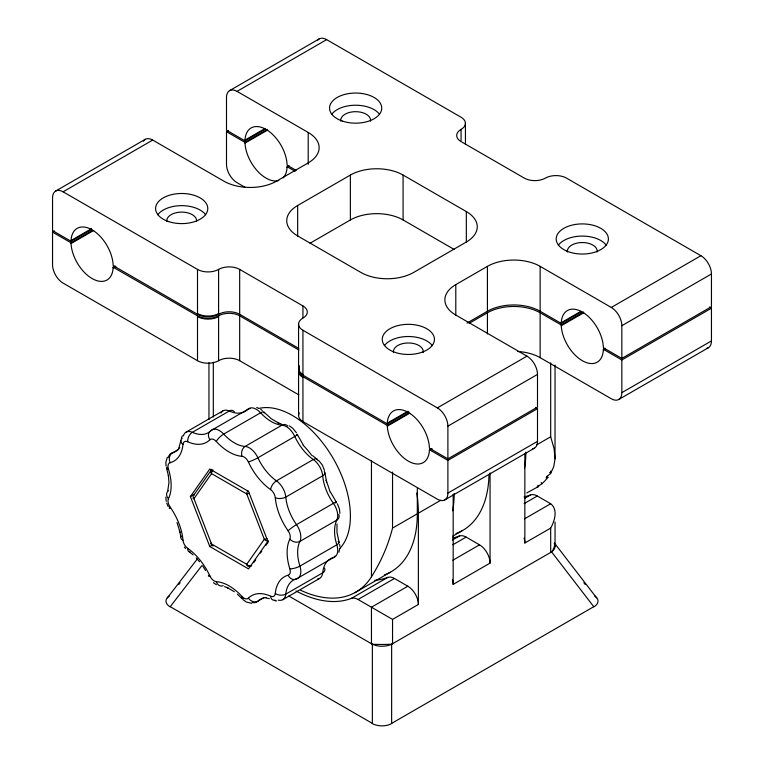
<?xml version="1.0" encoding="UTF-8"?>
<svg xmlns="http://www.w3.org/2000/svg" width="764" height="764" viewBox="0 0 764 764"><rect width="100%" height="100%" fill="white"/><g stroke="black" fill="none" stroke-linecap="round" stroke-linejoin="round"><path stroke-width="1.15" d="M208.954 362.69L208.964 419.589M298.562 415.492L298.562 371.361M298.562 368.315L298.562 324.184M555.046 546.356L555.046 522.003M550.682 471.035L550.653 473.346L553.747 466.661L555.017 459.04L555.046 365.077M555.027 458.763L554.081 448.649L550.682 436.788L550.682 362.871M265.557 128.944L244.957 140.834L226.497 130.176L226.497 97.458A14.908 8.605 60 0 1 237.041 91.374L308.207 132.458A37.274 21.516 0 0 1 308.207 162.894L276.578 181.154A37.274 21.516 0 0 1 223.862 181.154L152.704 140.07L63.087 191.802A14.908 8.605 60 0 0 52.544 197.886L52.544 230.604L71.004 241.262L71.033 240.517L91.575 228.665M298.848 394.873L239.676 360.703A14.908 8.605 0 0 0 218.59 360.703A14.908 8.605 0 0 1 197.504 360.703L63.087 283.1A14.908 8.605 60 0 1 52.544 264.841L52.544 232.122L71.004 242.78L71.033 243.515A29.815 17.219 60 0 0 92.081 278.535A29.815 17.219 60 0 0 113.129 267.858L113.158 267.123L115.02 266.044M244.957 140.834L244.986 140.089L264.592 128.772M288.973 165.616L287.111 166.686L287.073 167.431A29.815 17.219 60 0 1 283.148 177.869M299.268 366.462A14.908 8.605 0 0 0 302.936 375.162L387.281 423.858L387.31 423.122L407.852 411.261M431.297 448.64L429.435 449.719L429.397 450.464A29.815 17.219 60 0 1 408.358 461.141A29.815 17.219 60 0 1 387.31 426.159L387.281 425.386L302.936 376.681A14.908 8.605 0 0 1 299.268 367.99M467.024 323.038L487.422 311.254A37.274 21.516 0 0 1 540.138 311.254L561.234 323.43L561.263 322.685L580.869 311.368M605.25 348.212L603.379 349.291L603.35 349.988A29.815 17.219 60 0 1 582.311 360.703A29.815 17.219 60 0 1 561.263 325.731L561.234 324.958L540.138 312.772A37.274 21.516 0 0 0 487.422 312.772L469.058 323.382M113.158 267.209L197.504 315.818A14.908 8.605 0 0 0 218.59 315.818A14.908 8.605 0 0 1 239.676 315.818L298.848 349.979M603.35 350.036L605.222 348.957M336.981 524.028L336.981 532.441L339.054 542.106M182.968 444.524L182.902 445.106A44.742 25.833 60 0 1 171.184 462.382L170.143 462.697A7.411 4.278 60 0 0 168.443 469.096A44.856 25.9 60 0 1 168.443 498.749A7.411 4.278 60 0 0 170.152 507.115L171.184 508.623A44.713 25.814 60 0 1 182.892 539.327L182.978 540.196A7.42 4.288 60 0 0 187.667 548.304A7.459 3.83 -55 0 0 190.026 551.761M339.875 548.151L338.872 552.267M180.906 440.647L178.757 448.229M392.543 472.056L392.543 528.096C388.16 545.305 380.969 561.788 371.457 576.782A126.728 73.172 60 0 1 300.596 590.219M167.793 490.478L168.968 482.447L168.357 475.409M181.288 438.297L182.376 435.814M167.335 457.235L165.826 462.382L166.065 466.03M537.121 487.107L541.924 483.717A126.728 73.172 60 0 0 547.864 477.347L547.014 476.287M554.349 543.739A14.908 8.605 0 0 1 550.682 552.439L550.682 528.096C554.616 521.086 558.274 509.569 550.682 503.743L537.293 496.017A14.908 8.605 60 0 0 530.55 494.938A130.453 75.321 60 0 1 524.133 496.858M550.643 473.365L549.65 472.534M190.389 496.59L209.766 469.039L248.51 491.405L267.877 541.332L248.51 568.894L209.766 546.518L190.389 496.59L194.343 494.308L211.905 469.277M253.667 562.724L255.701 559.831M260.428 553.098L261.785 551.169M265.843 545.4L268.546 541.552M167.345 597.916L197.236 559.086M178.805 584.441L180.123 582.731M201.868 565.608L170.238 606.692L372.364 723.393L372.364 644.262L288.773 596.006M182.138 438.335A7.459 4.737 5.5 0 0 182.978 444.428L182.978 444.476A7.42 4.288 60 0 1 187.667 441.735L188.326 442.022A44.713 25.814 60 0 0 209.107 440.484L209.899 439.739A7.459 6.016 44.8 0 1 210.912 430.657L247.803 409.351A7.459 6.016 44.8 0 1 250.048 408.654M537.78 485.255L538.534 486.42L538.009 486.792L526.788 492.923M55.638 191.067L145.246 139.325M229.582 90.63L319.199 38.897M237.041 91.374L326.648 39.633L461.064 117.236A14.908 8.605 0 0 1 461.064 129.412A14.908 8.605 0 0 0 461.064 141.588L524.324 178.107A14.908 8.605 0 0 0 545.41 178.107A14.908 8.605 0 0 1 566.496 178.107L700.913 255.711A14.908 8.605 60 0 1 711.456 273.97L711.456 306.689L621.839 358.421L603.379 347.763L603.35 347.037A29.815 17.219 60 0 0 582.311 312.018A29.815 17.219 60 0 0 561.263 322.685M52.544 232.122L54.607 230.938M245.292 187.438L237.041 182.672A14.908 8.605 60 0 1 226.497 164.413L226.497 131.695L228.56 130.51M71.004 241.262L91.604 229.372M71.004 242.828L92.473 230.394M226.497 131.695L244.957 142.352L267.362 129.422M71.033 243.563L93.695 230.48M278.803 180.505A29.815 17.219 60 0 1 257.267 170.84A29.815 17.219 60 0 1 244.986 143.135L267.648 130.052M113.129 267.858L115.927 266.244M287.073 167.431L288.945 166.351M297.664 236.21L297.664 205.497L350.37 175.061A37.274 21.516 0 0 1 403.086 175.061L466.336 211.58L466.336 242.293M310.06 243.229L350.37 219.956A37.274 21.516 0 0 1 403.086 219.956L454.093 249.408M222.935 410.841L186.034 432.147M187.705 441.745L187.667 441.726A7.459 4.737 -65.5 0 1 192.385 432.309L229.276 411.003A37.302 21.535 60 0 0 247.813 409.351A14.841 8.566 60 0 1 260.6 412.799A7.459 2.187 -42.5 0 1 264.124 412.99M387.31 423.122A29.815 17.219 60 0 1 408.358 412.445A29.815 17.219 60 0 1 429.397 447.417L429.435 448.201L447.895 458.858L537.503 407.116L537.503 374.398A14.908 8.605 60 0 0 526.959 356.139L455.793 315.054A37.274 21.516 0 0 1 455.793 284.619L487.422 266.359A37.274 21.516 0 0 1 540.138 266.359L611.295 307.453A14.908 8.605 60 0 1 621.839 325.712L621.839 358.421M170.143 462.697A7.459 6.016 75.2 0 1 172.311 452.937L178.461 449.385M287.837 426.102A7.459 5.682 -86.3 0 0 282.002 425.128L245.101 446.434A7.459 5.682 -86.3 0 0 241.968 456.28A7.411 4.278 60 0 1 248.357 461.953L249.159 463.605A44.742 25.833 60 0 0 269.893 489.103L270.208 489.323M296.785 434.372A7.459 0.945 -24.8 0 1 294.799 436.483L257.907 457.789A7.459 0.945 -24.8 0 1 248.367 461.953M387.281 423.858L408.75 411.471M561.234 323.43L581.767 311.578M387.281 425.386L408.75 412.99M561.234 324.958L583.639 312.018M387.31 426.159L409.714 413.228M561.263 325.731L583.667 312.801M63.087 191.802L197.504 269.406A14.908 8.605 0 0 0 218.59 269.406A14.908 8.605 0 0 1 239.676 269.406L302.936 305.925A14.908 8.605 0 0 1 302.936 318.101A14.908 8.605 0 0 0 302.936 330.277L437.352 407.88L526.959 356.139M611.295 307.453L700.913 255.711M209.766 546.518L211.743 545.381M447.895 458.858L447.895 426.14L537.503 374.398M621.839 325.712L711.456 273.97M429.397 450.464L432.204 448.84M338.901 514.554A7.459 5.682 26.3 0 1 336.828 520.093L299.927 541.399A7.459 5.682 26.3 0 1 289.842 539.193A7.42 4.288 60 0 0 288.123 530.818A44.761 25.842 60 0 1 275.288 497.727A7.43 4.288 60 0 0 270.599 489.619M429.435 449.719L447.895 460.377L537.503 408.635L537.503 441.353A14.908 8.605 60 0 1 532.728 448.793M603.379 349.291L621.839 359.949L711.456 308.207L711.456 340.925A14.908 8.605 60 0 1 706.681 348.355M338.07 541.552A7.459 2.187 -17.5 0 1 336.828 544.799L299.927 566.095A7.459 2.187 -17.5 0 1 289.842 568.836A7.42 4.288 60 0 1 288.123 575.225A44.761 25.842 60 0 0 275.288 593.494A7.42 4.288 60 0 1 270.599 596.187A44.761 25.842 60 0 0 248.367 598.183A7.42 4.288 60 0 1 241.978 596.464A44.761 25.842 60 0 0 216.298 581.643A7.42 4.288 60 0 1 209.909 575.97A7.459 0.945 -24.8 0 1 208.964 575.321M264.058 597.639L257.907 601.182A14.841 8.566 60 0 1 252.11 602.424M299.268 412.875A14.908 8.605 0 0 0 302.936 421.575L437.352 499.179A14.908 8.605 60 0 0 447.895 493.095L537.503 441.353M517.629 351.478A37.274 21.516 0 0 1 540.138 357.667L611.295 398.751A14.908 8.605 60 0 0 621.839 392.667L711.456 340.925M392.543 528.096L417.316 513.79L417.316 488.511M296.04 590.983A130.453 75.321 60 0 0 351.335 598.413A14.908 8.605 60 0 1 358.068 599.492L392.543 619.394L418.376 604.477L418.376 513.179L440.885 500.181M536.748 444.839L550.682 436.788M444.801 499.914L534.418 448.181M618.754 399.486L708.362 347.754M282.776 599.692L319.677 578.396M355.002 592.616L390.318 572.226M452.804 536.156L462.01 530.837M351.335 598.413L387.701 577.412A14.908 8.605 60 0 1 394.444 578.491L407.833 586.217A14.908 8.605 60 0 1 418.376 604.477M452.469 540.014L459.393 536.022A14.908 8.605 60 0 1 466.126 537.102L479.515 544.827A14.908 8.605 60 0 1 490.058 563.097L453.167 584.393A14.908 8.605 60 0 0 452.422 579.484M524.496 498.434L530.55 494.938M358.068 599.492L394.444 578.491M452.804 544.799L466.126 537.102M524.152 503.6L537.293 496.017M407.833 586.217L371.457 607.218L371.457 643.737A14.908 8.605 0 0 0 392.543 643.737L392.543 619.394M452.871 560.222L479.515 544.827M524.41 518.909L550.682 503.743M524.114 538.095A14.908 8.605 60 0 1 524.849 543.003L550.682 528.096M372.364 644.262A14.908 0.812 0 0 0 391.636 644.262L551.589 551.914A14.908 7.287 -37.6 0 0 554.368 543.366M538.534 486.42L537.149 487.126M172.311 452.937L173.18 452.68A37.283 21.526 60 0 0 179.788 447.532M172.368 452.918L172.425 452.909A14.841 8.566 60 0 0 168.347 457.34M251.7 603.34L246.476 602.07L242.962 599.625M275.069 600.733L276.606 600.943M265.91 598.021L269.281 598.642M281.238 423.896L277.743 422.683L278.669 423.036L271.392 418.825L264.048 412.197M224.473 586.637L227.968 587.85L227.032 587.506L234.319 591.708M256.704 407.518L258.327 408.119M183.36 435.9A14.841 8.566 60 0 1 192.385 432.328L192.967 432.567A37.255 21.507 60 0 0 210.243 431.268L210.912 430.657A14.841 8.566 60 0 1 223.699 434.105A37.379 21.583 60 0 0 245.11 446.443A14.841 8.566 60 0 1 257.888 457.789L258.557 459.164A37.283 21.526 60 0 0 275.842 480.413L275.909 480.47M709.403 307.023L711.456 308.207M296.146 170.391L287.111 165.167L287.083 164.441A29.815 17.219 60 0 0 266.034 129.412A29.815 17.219 60 0 0 244.986 140.089M287.111 166.686L295.143 171.327M535.449 407.451L537.503 408.635M71.033 240.517A29.815 17.219 60 0 1 92.081 229.84A29.815 17.219 60 0 1 113.129 264.822L113.158 265.595L197.504 314.3A14.908 8.605 0 0 0 218.59 314.3A14.908 8.605 0 0 1 239.676 314.3L298.848 348.46M289.308 425.815L292.803 428.298L296.375 432.711M216.403 584.718L213.376 582.655M276.396 480.804L276.434 480.833A14.85 8.576 60 0 1 285.784 497.058A37.302 21.535 60 0 0 296.499 524.639A14.841 8.566 60 0 1 299.908 541.38A37.274 21.516 60 0 0 299.927 566.095A14.841 8.566 60 0 1 296.489 578.873A37.302 21.535 60 0 0 285.793 594.115A14.841 8.566 60 0 1 278.182 600.132M270.513 489.543L270.599 489.609A7.459 3.83 -55 0 1 276.434 480.833L313.326 459.527A7.459 3.83 -55 0 1 317.996 460.759M260.753 409.332L262.262 410.488M312.619 455.669L316.898 459.059M188.813 551.474L193.091 554.865M237.432 594.182L241.663 598.346M318.846 460.663L322.398 465.114L324.48 470.414M196.186 557.892L199.557 561.76M184.372 547.062L185.566 548.552M554.483 543.128L596.655 597.916M583.877 582.731L585.195 584.441M551.589 551.914L593.762 606.692L391.636 723.393L391.636 644.262M541.17 482.552L541.924 483.717M336.408 502.206L330.516 492.178M303.022 444.553L297.282 434.449M202.689 565.981L205.516 570.479M337.449 503.848L339.483 509.158L339.884 513.427M168.261 506.685L166.695 503.151M177.028 522.538L180.056 532.365M166.647 468.427L168.5 476.077M326.763 482.504L324.891 472.916M166.227 501.385L165.817 497.106M179.932 531.773L180.743 536.853M339.646 544.512L339.884 546.394M244.986 143.088L244.957 142.352M621.839 359.949L621.839 392.667M540.138 266.359L540.138 311.254M540.138 312.772L540.138 357.667M524.849 454.007L524.849 543.003M490.058 472.945L490.058 563.097M487.422 266.359L487.422 311.254M487.422 312.772L487.422 334.04M465.438 123.329L465.438 144.291M461.064 129.412L461.064 140.442M455.793 284.619L455.793 315.341M453.167 494.241L453.167 584.393M447.895 460.377L447.895 493.095M403.086 175.061L403.086 219.956M371.457 460.377L371.457 576.782M350.37 175.061L350.37 219.956M308.207 132.458L308.207 164.355M302.936 305.925L302.936 317.853M302.936 330.277L302.936 375.162M302.936 376.681L302.936 421.575M239.676 269.406L239.676 314.3M239.676 315.818L239.676 360.703M218.59 269.406L218.59 314.3M218.59 315.818L218.59 360.703M213.318 362.231L213.318 417.01M197.504 269.406L197.504 314.3M197.504 315.818L197.504 360.703M454.208 493.563A126.728 73.172 60 0 1 452.66 510.801M417.316 513.79A126.728 73.172 60 0 1 384.311 574.948M488.96 475.6A126.728 73.172 60 0 1 455.993 533.558M525.899 452.173A126.728 73.172 60 0 1 524.515 468.456M547.998 477.166A3.724 0.697 -37.7 0 1 546.451 477.156A3.724 0.697 -37.7 0 1 550.309 473.871M258.92 408.425A82.073 47.387 60 0 1 331.261 455.172A81.366 46.976 60 0 1 337.354 466.135A82.073 47.387 60 0 1 339.779 548.523M303.041 445.125A67.948 39.231 60 0 1 311.741 455.363M325.961 480.279A67.948 39.231 60 0 1 330.029 491.873M209.909 439.749A7.411 4.278 60 0 1 216.298 441.468A7.459 2.187 -42.5 0 1 223.709 434.086L260.61 412.78A37.302 21.535 60 0 0 282.002 425.137M294.799 436.483A37.302 21.535 60 0 0 313.326 459.536A14.841 8.566 60 0 1 322.685 475.752A37.302 21.535 60 0 0 333.391 503.333A14.841 8.566 60 0 1 336.809 520.074M275.288 497.727A7.459 3.83 -5 0 0 285.803 497.068L322.704 475.762A7.459 3.83 -5 0 0 324.289 471.426M288.123 530.808A7.459 0.945 -35.2 0 1 296.499 524.639L333.4 503.333A7.459 0.945 -35.2 0 1 335.826 503.151M336.819 544.799A37.302 21.535 60 0 1 336.819 520.093M336.809 544.799A14.841 8.566 60 0 1 333.381 557.577A37.302 21.535 60 0 0 322.694 572.809A14.841 8.566 60 0 1 317.547 579.045M288.123 575.235A7.459 6.016 75.2 0 0 296.499 578.902L333.4 557.596A7.459 6.016 75.2 0 0 335.119 556.011M275.288 593.494A7.459 4.737 5.5 0 0 285.803 594.115L322.704 572.819A7.459 4.737 5.5 0 0 324.547 568.13M266.034 597.438A37.274 21.516 60 0 0 257.907 601.182A7.459 6.016 44.8 0 1 248.367 598.183M234.529 412.207A7.459 4.737 -65.5 0 0 229.276 411.003A14.841 8.566 60 0 0 220.892 413.028M241.978 456.289A44.856 25.9 60 0 1 216.288 441.468M289.833 568.836A44.761 25.842 60 0 1 289.833 539.183M274.954 600.122A7.459 4.737 -65.5 0 1 270.599 596.197M223.222 585.654A7.459 5.682 -86.3 0 1 216.298 581.652M243.315 598.575A7.459 2.187 -42.5 0 1 241.968 596.474M187.667 548.313A44.761 25.842 60 0 1 209.899 575.97M169.933 508.356A7.459 0.945 -35.2 0 1 170.143 507.115M182.978 540.196A7.459 3.83 -5 0 1 181.44 536.061M168.433 469.096A7.459 2.187 -17.5 0 1 167.001 467.167M168.433 498.739A7.459 5.682 26.3 0 1 168.424 490.736M282.012 425.156A14.841 8.566 60 0 1 294.789 436.483M317.824 40.053A14.908 8.605 60 0 1 326.648 39.633M143.336 141.244A14.908 8.605 60 0 1 152.704 140.07M437.352 407.88A14.908 8.605 60 0 1 447.895 426.14M384.407 345.595A26.091 15.06 0 0 1 408.358 336.513A26.091 15.06 0 0 1 432.3 345.595M558.36 245.168A26.091 15.06 0 0 1 582.311 236.086A26.091 15.06 0 0 1 606.253 245.168M157.747 214.732A26.091 15.06 0 0 1 181.689 205.65A26.091 15.06 0 0 1 205.64 214.732M331.7 114.304A26.091 15.06 0 0 1 355.642 105.222A26.091 15.06 0 0 1 379.593 114.304M218.59 313.536A14.908 8.605 0 0 1 197.504 313.536M302.936 374.398A14.908 8.605 0 0 1 299.268 365.708M166.867 221.598A14.908 8.605 0 0 1 181.689 212.105A14.908 8.605 0 0 1 196.52 221.598M393.527 352.462A14.908 8.605 0 0 1 408.358 342.969A14.908 8.605 0 0 1 423.189 352.462M567.48 252.034A14.908 8.605 0 0 1 582.311 242.541A14.908 8.605 0 0 1 597.133 252.034M340.811 121.17A14.908 8.605 0 0 1 355.642 111.678A14.908 8.605 0 0 1 370.473 121.17M466.336 211.58A37.274 21.516 0 0 1 466.336 242.016L413.63 272.452A37.274 21.516 0 0 1 360.914 272.452L297.664 235.933A37.274 21.516 0 0 1 297.664 205.497M218.59 316.582A14.908 8.605 0 0 1 197.504 316.582M302.936 377.445A14.908 8.605 0 0 1 299.268 368.745M416.81 493.028A126.728 73.172 60 0 1 418.376 513.179M387.701 577.412A130.453 75.321 60 0 1 374.761 580.334M459.393 536.022A130.453 75.321 60 0 1 452.66 538.009M391.808 723.498A13.79 7.965 0 0 1 372.192 723.498M594.478 595.796A13.79 7.965 0 0 1 593.934 606.797M170.066 606.797A13.79 7.965 0 0 1 169.522 595.796M193.97 495.416A3.724 2.149 60 0 1 194.314 494.298A3.724 2.941 35.1 0 0 193.96 498.653L211.552 543.987A3.724 2.149 -60 0 0 213.462 545.802M251.642 565.608A3.724 2.941 35.1 0 1 246.724 564.29L211.552 543.987A3.724 0.783 -21.2 0 1 211.265 543.08M250.964 566.105A3.724 2.149 60 0 1 249.36 565.809A3.724 2.149 -60 0 1 246.724 564.29L264.306 539.269A3.724 0.783 -21.2 0 0 267.056 538.553M211.676 469.421A3.724 2.941 35.1 0 0 211.552 473.632L193.96 498.653A3.724 0.783 -21.2 0 1 193.674 497.746M212.975 470.108A3.724 2.149 -60 0 0 211.552 473.632L246.724 493.945L264.306 539.269A3.724 2.941 35.1 0 0 268.412 540.893M247.918 490.708A3.724 2.149 -60 0 0 246.724 493.945A3.724 0.783 -21.2 0 0 249.465 493.219M393.049 351.602A26.091 15.06 0 0 0 434.305 340.964A26.091 15.06 0 0 0 397.71 325.645A26.091 15.06 0 0 0 393.049 351.602M567.003 251.175A26.091 15.06 0 0 0 608.259 240.526A26.091 15.06 0 0 0 571.663 225.218A26.091 15.06 0 0 0 567.003 251.175M168.643 221.589A26.091 15.06 0 0 0 207.779 208.543A26.091 15.06 0 0 0 168.643 195.498A26.091 15.06 0 0 0 168.643 221.589M342.597 121.151A26.091 15.06 0 0 0 381.733 108.106A26.091 15.06 0 0 0 342.597 95.061A26.091 15.06 0 0 0 342.597 121.151"/></g></svg>
